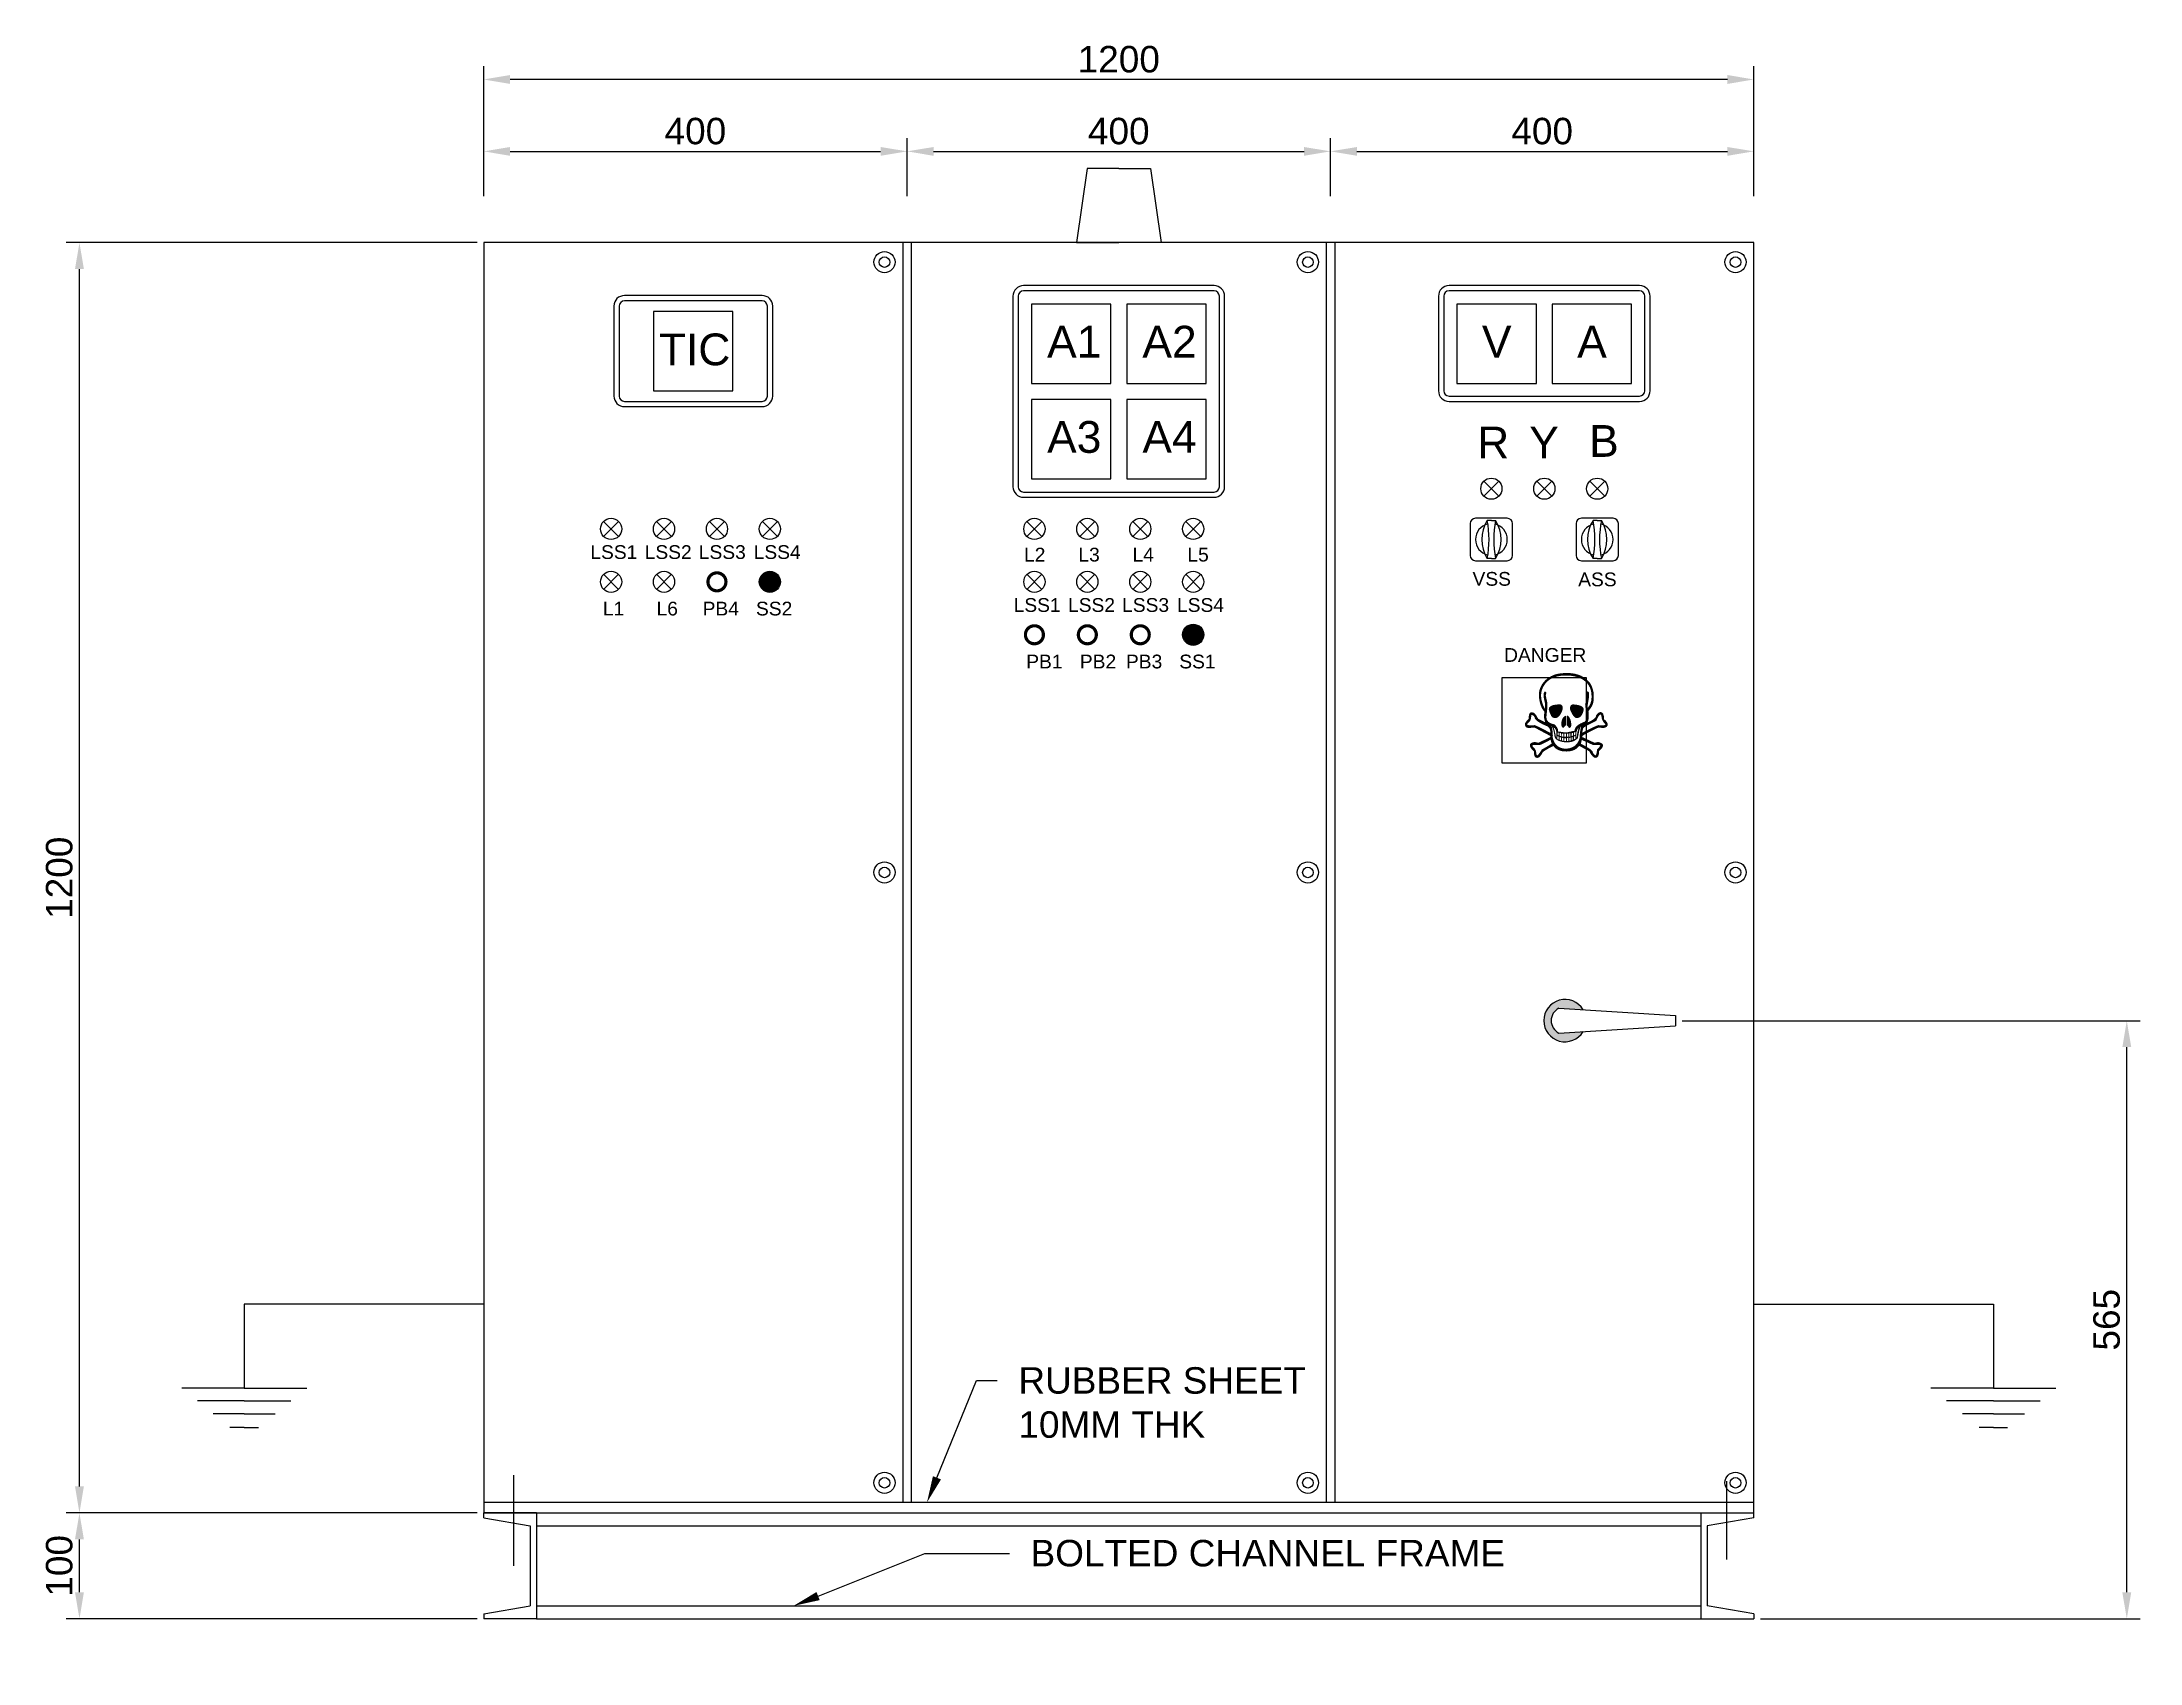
# Model space of a CAD drawing. Header units: millimetres. Extents: x 1606 to 3589, y 528 to 2059.
import ezdxf
from ezdxf import colors
from ezdxf.entities.mleader import LeaderData, LeaderLine
from ezdxf.math import Vec2, Vec3

# ---------------------------------------------------------------- set-up
doc = ezdxf.new("R2010")
doc.units = ezdxf.units.MM
doc.styles.get("Standard").update_dxf_attribs({"font": 'arial.ttf'})
doc.dimstyles.new('ISO-25', dxfattribs={"dimscale": 10, "dimtxt": 2.5, "dimasz": 2.5, "dimexe": 1.25, "dimexo": 0.625, "dimtad": 1, "dimtxsty": 'Standard', "dimcen": 2.5, "dimadec": 0, "dimazin": 0, "dimtfac": 1, "dimtmove": 0, "dimatfit": 3, "dimfxl": 1, "dimarcsym": 0})

# ---------------------------------------------------------------- blocks, each defined once
blk = doc.blocks.new('*U1')
for p, q in [((-7.1, -7.1), (7.1, 7.1)), ((7.1, -7.1), (-7.1, 7.1))]:
    blk.add_line(p, q)
blk.add_circle((0, 0), 10)
blk = doc.blocks.new('*U3')
at = {"const_width": 3}
blk.add_lwpolyline([(-8.5, 0, 1), (8.5, 0, 1)], format="xyb", close=True, dxfattribs=at)
blk = doc.blocks.new('*U2')
at = {"color": 0, "linetype": 'ByBlock', "lineweight": -2, "transparency": 16777216}
for name, p in [('*U1', (0, 50)), ('*U1', (50, 50)), ('*U1', (100, 50)), ('*U1', (150, 50)), ('*U1', (0, 0)), ('*U1', (50, 0)), ('*U3', (100, 0)), ('*U1', (150, 0))]:
    blk.add_blockref(name, p, dxfattribs=at)
blk = doc.blocks.new('*U9')
at = {"const_width": 3}
blk.add_lwpolyline([(-8.5, 0, 1), (8.5, 0, 1)], format="xyb", close=True, dxfattribs=at)
blk = doc.blocks.new('*U6')
for p, q in [((-7.1, -7.1), (7.1, 7.1)), ((7.1, -7.1), (-7.1, 7.1))]:
    blk.add_line(p, q)
blk.add_circle((0, 0), 10)
blk = doc.blocks.new('*U8')
at = {"const_width": 3}
blk.add_lwpolyline([(-8.5, 0, 1), (8.5, 0, 1)], format="xyb", close=True, dxfattribs=at)
blk = doc.blocks.new('*U7')
at = {"color": 0, "linetype": 'ByBlock', "lineweight": -2, "transparency": 16777216}
for name, p in [('*U6', (0, 100)), ('*U6', (50, 100)), ('*U6', (100, 100)), ('*U6', (150, 100)), ('*U6', (0, 50)), ('*U6', (50, 50)), ('*U6', (100, 50)), ('*U6', (150, 50)), ('*U9', (0, 0)), ('*U9', (50, 0)), ('*U8', (100, 0)), ('*U6', (150, 0))]:
    blk.add_blockref(name, p, dxfattribs=at)
blk = doc.blocks.new('*U10')
for p, q in [((-7.1, -7.1), (7.1, 7.1)), ((7.1, -7.1), (-7.1, 7.1))]:
    blk.add_line(p, q)
blk.add_circle((0, 0), 10)
blk = doc.blocks.new('*U11')
at = {"color": 0, "linetype": 'ByBlock', "lineweight": -2, "transparency": 16777216}
for p in [(0, 0), (50, 0), (100, 0)]:
    blk.add_blockref('*U10', p, dxfattribs=at)
blk = doc.blocks.new('*U15')
for p, q in [((0, 100), (0, 0)), ((0, 100), (50, 100)), ((50, 95.2), (50, 100)), ((50, 95.2), (6, 87.8)), ((6, 87.8), (6, 12.2)), ((0, 0), (50, 0)), ((50, 4.8), (6, 12.2)), ((50, 4.8), (50, 0))]:
    blk.add_line(p, q)
blk = doc.blocks.new('*D17')
at = {"color": 0, "lineweight": -2, "transparency": 16777216}
for p, q in [((2023.8, 1913.1), (2023.8, 1968)), ((2423.8, 1913.1), (2423.8, 1968)), ((2048.8, 1955.5), (2398.8, 1955.5))]:
    blk.add_line(p, q, dxfattribs=at)
at = {"color": 0, "transparency": 16777216}
for points in [[(2048.8, 1959.6), (2048.8, 1951.3), (2023.8, 1955.5)], [(2398.8, 1959.6), (2398.8, 1951.3), (2423.8, 1955.5)]]:
    blk.add_solid(points, dxfattribs=at)
at = {"layer": 'Defpoints', "color": 0, "transparency": 16777216}
for p in [(2423.8, 1955.5), (2023.8, 1906.8), (2423.8, 1906.8)]:
    blk.add_point(p, dxfattribs=at)
at = {"color": 0, "transparency": 16777216, "insert": (2223.8, 1974.5), "char_height": 25, "attachment_point": 5}
blk.add_mtext('400', dxfattribs=at)
blk = doc.blocks.new('*D18')
at = {"color": 0, "lineweight": -2, "transparency": 16777216}
for p, q in [((2423.8, 1913.1), (2423.8, 1968)), ((2823.8, 1913.1), (2823.8, 1968)), ((2448.8, 1955.5), (2798.8, 1955.5))]:
    blk.add_line(p, q, dxfattribs=at)
at = {"color": 0, "transparency": 16777216}
for points in [[(2448.8, 1959.6), (2448.8, 1951.3), (2423.8, 1955.5)], [(2798.8, 1959.6), (2798.8, 1951.3), (2823.8, 1955.5)]]:
    blk.add_solid(points, dxfattribs=at)
at = {"layer": 'Defpoints', "color": 0, "transparency": 16777216}
for p in [(2823.8, 1955.5), (2423.8, 1906.8), (2823.8, 1906.8)]:
    blk.add_point(p, dxfattribs=at)
at = {"color": 0, "transparency": 16777216, "insert": (2623.8, 1974.5), "char_height": 25, "attachment_point": 5}
blk.add_mtext('400', dxfattribs=at)
blk = doc.blocks.new('*D19')
at = {"color": 0, "lineweight": -2, "transparency": 16777216}
for p, q in [((2823.8, 1913.1), (2823.8, 1968)), ((3223.8, 1913.1), (3223.8, 1968)), ((2848.8, 1955.5), (3198.8, 1955.5))]:
    blk.add_line(p, q, dxfattribs=at)
at = {"color": 0, "transparency": 16777216}
for points in [[(2848.8, 1959.6), (2848.8, 1951.3), (2823.8, 1955.5)], [(3198.8, 1959.6), (3198.8, 1951.3), (3223.8, 1955.5)]]:
    blk.add_solid(points, dxfattribs=at)
at = {"layer": 'Defpoints', "color": 0, "transparency": 16777216}
for p in [(3223.8, 1955.5), (2823.8, 1906.8), (3223.8, 1906.8)]:
    blk.add_point(p, dxfattribs=at)
at = {"color": 0, "transparency": 16777216, "insert": (3023.8, 1974.5), "char_height": 25, "attachment_point": 5}
blk.add_mtext('400', dxfattribs=at)
blk = doc.blocks.new('*D20')
at = {"color": 0, "lineweight": -2, "transparency": 16777216}
for p, q in [((2023.8, 1913.1), (2023.8, 2035.9)), ((3198.8, 2023.4), (2048.8, 2023.4)), ((3223.8, 1913.1), (3223.8, 2035.9))]:
    blk.add_line(p, q, dxfattribs=at)
at = {"color": 0, "transparency": 16777216}
for points in [[(2048.8, 2027.6), (2048.8, 2019.2), (2023.8, 2023.4)], [(3198.8, 2027.6), (3198.8, 2019.2), (3223.8, 2023.4)]]:
    blk.add_solid(points, dxfattribs=at)
at = {"layer": 'Defpoints', "color": 0, "transparency": 16777216}
for p in [(2023.8, 2023.4), (2023.8, 1906.8), (3223.8, 1906.8)]:
    blk.add_point(p, dxfattribs=at)
at = {"color": 0, "transparency": 16777216, "insert": (2623.8, 2042.4), "char_height": 25, "attachment_point": 5}
blk.add_mtext('1200', dxfattribs=at)
blk = doc.blocks.new('*D21')
at = {"color": 0, "lineweight": -2, "transparency": 16777216}
for p, q in [((2017.6, 669.3), (1629.4, 669.3)), ((1641.9, 594.3), (1641.9, 644.3)), ((2017.6, 569.3), (1629.4, 569.3))]:
    blk.add_line(p, q, dxfattribs=at)
at = {"color": 0, "transparency": 16777216}
for points in [[(1637.7, 644.3), (1646.1, 644.3), (1641.9, 669.3)], [(1637.7, 594.3), (1646.1, 594.3), (1641.9, 569.3)]]:
    blk.add_solid(points, dxfattribs=at)
at = {"layer": 'Defpoints', "color": 0, "transparency": 16777216}
for p in [(1641.9, 669.3), (2023.8, 669.3), (2023.8, 569.3)]:
    blk.add_point(p, dxfattribs=at)
at = {"color": 0, "transparency": 16777216, "insert": (1622.9, 619.3), "char_height": 25, "attachment_point": 5, "rotation": 90}
blk.add_mtext('100', dxfattribs=at)
blk = doc.blocks.new('*D22')
at = {"color": 0, "lineweight": -2, "transparency": 16777216}
for p, q in [((2017.6, 1869.3), (1629.4, 1869.3)), ((1641.9, 694.3), (1641.9, 1844.3)), ((2017.6, 669.3), (1629.4, 669.3))]:
    blk.add_line(p, q, dxfattribs=at)
at = {"color": 0, "transparency": 16777216}
for points in [[(1637.7, 1844.3), (1646.1, 1844.3), (1641.9, 1869.3)], [(1637.7, 694.3), (1646.1, 694.3), (1641.9, 669.3)]]:
    blk.add_solid(points, dxfattribs=at)
at = {"layer": 'Defpoints', "color": 0, "transparency": 16777216}
for p in [(1641.9, 1869.3), (2023.8, 1869.3), (2023.8, 669.3)]:
    blk.add_point(p, dxfattribs=at)
at = {"color": 0, "transparency": 16777216, "insert": (1622.9, 1269.3), "char_height": 25, "attachment_point": 5, "rotation": 90}
blk.add_mtext('1200', dxfattribs=at)
blk = doc.blocks.new('*D23')
at = {"color": 0, "lineweight": -2, "transparency": 16777216}
for p, q in [((3156, 1134.3), (3588.6, 1134.3)), ((3576.1, 594.3), (3576.1, 1109.3)), ((3230.1, 569.3), (3588.6, 569.3))]:
    blk.add_line(p, q, dxfattribs=at)
at = {"color": 0, "transparency": 16777216}
for points in [[(3571.9, 1109.3), (3580.3, 1109.3), (3576.1, 1134.3)], [(3571.9, 594.3), (3580.3, 594.3), (3576.1, 569.3)]]:
    blk.add_solid(points, dxfattribs=at)
at = {"layer": 'Defpoints', "color": 0, "transparency": 16777216}
for p in [(3149.8, 1134.3), (3576.1, 1134.3), (3223.8, 569.3)]:
    blk.add_point(p, dxfattribs=at)
at = {"color": 0, "transparency": 16777216, "insert": (3557.1, 851.8), "char_height": 25, "attachment_point": 5, "rotation": 90}
blk.add_mtext('565', dxfattribs=at)

msp = doc.modelspace()

# ---------------------------------------------------------------- hatches: boundary and pattern name
h = msp.add_hatch(color=256)
h.dxf.hatch_style = 1
h.paths.add_polyline_path([(2294.166, 1548.843), (2301.237, 1555.914, 0.41421356), (2287.095, 1555.914)])
h.paths.add_polyline_path([(2301.237, 1541.772, 0.19891237), (2304.166, 1548.843, 0.19891237), (2301.237, 1555.914), (2294.166, 1548.843)])
h.paths.add_polyline_path([(2287.095, 1541.772, 0.41421356), (2301.237, 1541.772), (2294.166, 1548.843)])
h.paths.add_polyline_path([(2287.095, 1541.772), (2294.166, 1548.843), (2287.095, 1555.914, 0.19891237), (2284.166, 1548.843, 0.19891237)])
h = msp.add_hatch(color=256)
h.dxf.hatch_style = 1
h.paths.add_polyline_path([(2694.094, 1498.843), (2701.165, 1505.914, 0.41421356), (2687.023, 1505.914)])
h.paths.add_polyline_path([(2701.165, 1491.772, 0.19891237), (2704.094, 1498.843, 0.19891237), (2701.165, 1505.914), (2694.094, 1498.843)])
h.paths.add_polyline_path([(2687.023, 1491.772, 0.41421356), (2701.165, 1491.772), (2694.094, 1498.843)])
h.paths.add_polyline_path([(2687.023, 1491.772), (2694.094, 1498.843), (2687.023, 1505.914, 0.19891237), (2684.094, 1498.843, 0.19891237)])
h = msp.add_hatch(color=256)
h.dxf.hatch_style = 1
h.paths.add_polyline_path([(3062.486, 1144.667, 3.59059155), (3062.486, 1123.99), (3039.659, 1122.575, -0.62610876), (3039.659, 1146.082)])

# ---------------------------------------------------------------- linework, layer by layer
for p, q in [((2593.813, 1939.329), (2583.813, 1869.329)), ((2623.813, 1939.329), (2593.813, 1939.329)), ((2623.813, 1939.329), (2653.813, 1939.329)), ((2653.813, 1939.329), (2663.813, 1869.329)), ((3223.813, 1869.329), (2023.813, 1869.329)), ((2023.813, 1869.329), (2023.813, 669.329)), ((2419.813, 1869.329), (2419.813, 679.329)), ((2427.813, 1869.329), (2427.813, 679.329)), ((2583.813, 1869.329), (2623.813, 1869.329)), ((2663.813, 1869.329), (2623.813, 1869.329)), ((2819.813, 1869.329), (2819.813, 679.329)), ((2827.813, 1869.329), (2827.813, 679.329)), ((3223.813, 669.329), (3223.813, 1869.329)), ((2975.813, 1606.843), (2971.813, 1606.843)), ((2975.813, 1606.843), (2979.813, 1606.843)), ((3075.813, 1606.843), (3071.813, 1606.843)), ((3075.813, 1606.843), (3079.813, 1606.843)), ((2975.813, 1570.843), (2971.813, 1570.843)), ((2975.813, 1570.843), (2979.813, 1570.843)), ((3075.813, 1570.843), (3071.813, 1570.843)), ((3075.813, 1570.843), (3079.813, 1570.843)), ((3039.659, 1146.082), (3149.792, 1139.255)), ((3149.792, 1139.255), (3149.792, 1129.403)), ((3039.659, 1122.575), (3149.792, 1129.403)), ((2023.813, 866.399), (1797.539, 866.399)), ((1797.539, 866.399), (1797.539, 787.124)), ((3223.813, 669.329), (3223.813, 866.399)), ((3223.813, 866.399), (3450.086, 866.399)), ((3450.086, 866.399), (3450.086, 787.124)), ((1797.539, 787.124), (1738.475, 787.124)), ((1797.539, 775.042), (1753.351, 775.042)), ((1797.539, 787.124), (1856.604, 787.124)), ((1797.539, 775.042), (1841.727, 775.042)), ((3450.086, 787.124), (3391.021, 787.124)), ((3450.086, 775.042), (3405.898, 775.042)), ((3450.086, 787.124), (3509.15, 787.124)), ((3450.086, 775.042), (3494.274, 775.042)), ((1797.539, 762.902), (1768.3, 762.902)), ((1797.539, 762.902), (1826.779, 762.902)), ((3450.086, 762.902), (3420.847, 762.902)), ((3450.086, 762.902), (3479.325, 762.902)), ((1797.539, 750.068), (1784.103, 750.068)), ((1797.539, 750.068), (1810.976, 750.068)), ((3450.086, 750.068), (3436.649, 750.068)), ((3450.086, 750.068), (3463.522, 750.068)), ((2051.919, 704.981), (2051.919, 619.329)), ((3198.029, 699.222), (3198.029, 625.309)), ((2023.813, 679.329), (3223.813, 679.329)), ((2023.813, 669.329), (3223.813, 669.329)), ((2073.813, 657.162), (3173.813, 657.162)), ((2073.813, 581.495), (3173.813, 581.495)), ((2073.813, 569.329), (3173.813, 569.329))]:
    msp.add_line(p, q)
for points in [[(2533.813, 1628.688), (2713.813, 1628.688, 0.41421356), (2723.813, 1638.688), (2723.813, 1818.688, 0.41421356), (2713.813, 1828.688), (2533.813, 1828.688, 0.41421356), (2523.813, 1818.688), (2523.813, 1638.688, 0.41421356)], [(2533.813, 1633.688), (2713.813, 1633.688, 0.41421356), (2718.813, 1638.688), (2718.813, 1818.688, 0.41421356), (2713.813, 1823.688), (2533.813, 1823.688, 0.41421356), (2528.813, 1818.688), (2528.813, 1638.688, 0.41421356)], [(2935.813, 1719.329), (3115.813, 1719.329, 0.41421356), (3125.813, 1729.329), (3125.813, 1818.688, 0.41421356), (3115.813, 1828.688), (2935.813, 1828.688, 0.41421356), (2925.813, 1818.688), (2925.813, 1729.329, 0.41421356)], [(2935.813, 1724.329), (3115.813, 1724.329, 0.41421356), (3120.813, 1729.329), (3120.813, 1818.688, 0.41421356), (3115.813, 1823.688), (2935.813, 1823.688, 0.41421356), (2930.813, 1818.688), (2930.813, 1729.329, 0.41421356)], [(2156.813, 1714.329), (2286.813, 1714.329, 0.41421356), (2296.813, 1724.329), (2296.813, 1809.329, 0.41421356), (2286.813, 1819.329), (2156.813, 1819.329, 0.41421356), (2146.813, 1809.329), (2146.813, 1724.329, 0.41421356)], [(2156.813, 1719.329), (2286.813, 1719.329, 0.41421356), (2291.813, 1724.329), (2291.813, 1809.329, 0.41421356), (2286.813, 1814.329), (2156.813, 1814.329, 0.41421356), (2151.813, 1809.329), (2151.813, 1724.329, 0.41421356)], [(2960.813, 1568.843), (2990.813, 1568.843, 0.41421356), (2995.813, 1573.843), (2995.813, 1603.843, 0.41421356), (2990.813, 1608.843), (2960.813, 1608.843, 0.41421356), (2955.813, 1603.843), (2955.813, 1573.843, 0.41421356)], [(3060.813, 1568.843), (3090.813, 1568.843, 0.41421356), (3095.813, 1573.843), (3095.813, 1603.843, 0.41421356), (3090.813, 1608.843), (3060.813, 1608.843, 0.41421356), (3055.813, 1603.843), (3055.813, 1573.843, 0.41421356)]]:
    msp.add_lwpolyline(points, format="xyb", close=True)
for points in [[(2184.313, 1729.329), (2259.313, 1729.329), (2259.313, 1804.329), (2184.313, 1804.329)], [(2541.313, 1736.188), (2616.313, 1736.188), (2616.313, 1811.188), (2541.313, 1811.188)], [(2631.313, 1736.188), (2706.313, 1736.188), (2706.313, 1811.188), (2631.313, 1811.188)], [(2943.313, 1736.188), (3018.313, 1736.188), (3018.313, 1811.188), (2943.313, 1811.188)], [(3033.313, 1736.188), (3108.313, 1736.188), (3108.313, 1811.188), (3033.313, 1811.188)], [(2541.313, 1646.188), (2616.313, 1646.188), (2616.313, 1721.188), (2541.313, 1721.188)], [(2631.313, 1646.188), (2706.313, 1646.188), (2706.313, 1721.188), (2631.313, 1721.188)], [(2985.813, 1378.028), (3065.813, 1378.028), (3065.813, 1458.028), (2985.813, 1458.028)]]:
    msp.add_lwpolyline(points, close=True)
for centre, radius in [((2402.461, 1850.862), 10), ((2402.461, 1850.862), 5), ((2802.461, 1850.862), 10), ((2802.461, 1850.862), 5), ((3206.461, 1850.862), 10), ((3206.461, 1850.862), 5), ((2402.461, 1274.329), 10), ((2402.461, 1274.329), 5), ((2802.461, 1274.329), 10), ((2802.461, 1274.329), 5), ((3206.461, 1274.329), 10), ((3206.461, 1274.329), 5), ((2402.461, 697.795), 10), ((2402.461, 697.795), 5), ((2802.461, 697.795), 10), ((2802.461, 697.795), 5), ((3206.461, 697.795), 10), ((3206.461, 697.795), 5)]:
    msp.add_circle(centre, radius)
for centre, radius, start, end in [((3000.918, 1588.843), 34.222, 148.266019, 211.733981), ((2884.683, 1588.843), 88.97, 348.327548, 11.672452), ((3066.942, 1588.843), 88.97, 168.327548, 191.672452), ((2950.707, 1588.843), 34.222, 328.266019, 31.733981), ((3100.918, 1588.843), 34.222, 148.266019, 211.733981), ((2984.683, 1588.843), 88.97, 348.327548, 11.672452), ((3166.942, 1588.843), 88.97, 168.327548, 191.672452), ((3050.707, 1588.843), 34.222, 328.266019, 31.733981), ((2975.813, 1588.843), 15, 102.979479, 257.020521), ((2975.813, 1588.843), 15, 282.979479, 77.020521), ((3075.813, 1588.843), 15, 102.979479, 257.020521), ((3075.813, 1588.843), 15, 282.979479, 77.020521), ((3045.365, 1134.329), 20, 31.12564, 328.87436), ((3045.365, 1134.329), 13.066, 115.897914, 244.102086)]:
    msp.add_arc(centre, radius, start, end)

# ---------------------------------------------------------------- block references
for name, p in [('*U11', (2975.813, 1636.815)), ('*U2', (2144.166, 1548.843)), ('*U7', (2544.094, 1498.843)), ('*U15', (3173.813, 569.329))]:
    msp.add_blockref(name, p)
at = {"xscale": -1}
msp.add_blockref('*U15', (2073.813, 569.329), dxfattribs=at)

# ---------------------------------------------------------------- texts
at = {"attachment_point": 1}
for s, insert, char_height in [('A1', (2556.093, 1790.712), 30), ('A2', (2646.093, 1790.712), 30), ('V', (2966.873, 1790.712), 30), ('A', (3056.873, 1790.712), 30), ('TIC', (2189.299, 1783.427), 30), ('A3', (2556.093, 1700.712), 30), ('A4', (2646.093, 1700.712), 30), ('R', (2962.404, 1695.44), 30), ('Y', (3011.569, 1695.44), 30), ('B', (3068.183, 1696.929), 30), ('LSS1', (2124.533, 1583.458), 13), ('LSS2', (2175.889, 1583.458), 13), ('LSS3', (2226.995, 1583.458), 13), ('LSS4', (2278.853, 1583.458), 13), ('L2', (2534.277, 1581.053), 13), ('L3', (2585.633, 1581.053), 13), ('L4', (2636.739, 1581.053), 13), ('L5', (2688.596, 1581.053), 13), ('VSS', (2957.977, 1558.146), 13), ('ASS', (3057.801, 1557.669), 13), ('L1', (2136.435, 1530.068), 13), ('L6', (2187.084, 1530.068), 13), ('PB4', (2230.622, 1530.068), 13), ('SS2', (2281.018, 1530.068), 13), ('LSS1', (2524.461, 1533.458), 13), ('LSS2', (2575.817, 1533.458), 13), ('LSS3', (2626.923, 1533.458), 13), ('LSS4', (2678.78, 1533.458), 13), ('PB1', (2536.363, 1480.068), 13), ('PB2', (2587.012, 1480.068), 13), ('PB3', (2630.55, 1480.068), 13), ('SS1', (2680.945, 1480.068), 13), ('DANGER', (2987.807, 1486.261), 13), ('{\\fWingdings|b0|i0|c2|p2;N}', (3001.335, 1462.562), 80)]:
    msp.add_mtext_dynamic_manual_height_columns(s, width=62.72832, gutter_width=12.5, heights=[0], dxfattribs=dict(at, insert=insert, char_height=char_height))

# ---------------------------------------------------------------- dimensions: what is measured, and where the dimension line sits
for base, p1, p2, picture, middle in [((2023.813, 2023.409), (3223.813, 1906.829), (2023.813, 1906.829), '*D20', (2623.813, 2042.424)), ((2423.813, 1955.462), (2023.813, 1906.829), (2423.813, 1906.829), '*D17', (2223.813, 1974.477))]:
    dim = msp.add_linear_dim(base=base, p1=p1, p2=p2, dimstyle='ISO-25')
    dim.commit()
    dim.dimension.update_dxf_attribs({"geometry": picture, "text_midpoint": middle})
for base, p1, p2, picture, middle in [((2823.813, 1955.462), (2423.813, 1906.829), (2823.813, 1906.829), '*D18', (2623.813, 1974.477)), ((3223.813, 1955.462), (2823.813, 1906.829), (3223.813, 1906.829), '*D19', (3023.813, 1974.477))]:
    dim = msp.add_linear_dim(base=base, p1=p1, p2=p2, dimstyle='ISO-25', override={"dimtmove": 1})
    dim.commit()
    dim.dimension.update_dxf_attribs({"geometry": picture, "text_midpoint": middle})
dim = msp.add_linear_dim(base=(1641.906, 1869.329), p1=(2023.813, 669.329), p2=(2023.813, 1869.329), angle=90, dimstyle='ISO-25', override={"dimtmove": 1})
dim.commit()
dim.dimension.update_dxf_attribs({"geometry": '*D22', "text_midpoint": (1622.891, 1269.329)})
for base, p1, p2, picture, middle in [((3576.116, 1134.329), (3223.813, 569.329), (3149.792, 1134.329), '*D23', (3557.102, 851.829)), ((1641.906, 669.329), (2023.813, 569.329), (2023.813, 669.329), '*D21', (1622.891, 619.329))]:
    dim = msp.add_linear_dim(base=base, p1=p1, p2=p2, angle=90, dimstyle='ISO-25')
    dim.commit()
    dim.dimension.update_dxf_attribs({"geometry": picture, "text_midpoint": middle})

# ---------------------------------------------------------------- leaders
ml = msp.add_multileader_mtext('Standard')
ml.set_content('RUBBER SHEET\\P10MM THK', color=256)
ml.set_leader_properties()
ml.build(insert=Vec2(0, 0))
ml.multileader.update_dxf_attribs({"arrow_head_size": 25, "scale": 10})
ctx = ml.context
ctx.base_point, ctx.scale, ctx.char_height, ctx.arrow_head_size, ctx.landing_gap_size, ctx.plane_origin = Vec3(2508.951, 794.246), 10, 25, 25, 20, Vec3(2442.624, 679.329)
notes = []
notes.append((ctx, [(0, (1, 1, 0), (2489.271, 794.246), (1, 0), 19.68, [(0, [(2442.624, 679.329)], 0, [])])]))
ctx.mtext.insert, ctx.mtext.flow_direction = Vec3(2528.951, 806.959), 5
ml = msp.add_multileader_mtext('Standard')
ml.set_content('BOLTED CHANNEL FRAME', color=256)
ml.set_leader_properties()
ml.build(insert=Vec2(0, 0))
ml.multileader.update_dxf_attribs({"arrow_head_size": 25, "scale": 10})
ctx = ml.context
ctx.base_point, ctx.scale, ctx.char_height, ctx.arrow_head_size, ctx.landing_gap_size, ctx.plane_origin = Vec3(2520.439, 631.105), 10, 25, 25, 20, Vec3(2316.526, 581.495)
notes.append((ctx, [(0, (1, 1, 0), (2440.439, 631.105), (1, 0), 80, [(0, [(2316.526, 581.495)], 0, [])])]))
ctx.mtext.insert, ctx.mtext.flow_direction = Vec3(2540.439, 643.818), 5
for ctx, leaders in notes:
    for number, flags, end, landing, length, lines in leaders:
        leader = LeaderData()
        leader.index, (leader.has_last_leader_line, leader.has_dogleg_vector, leader.attachment_direction) = number, flags
        leader.last_leader_point, leader.dogleg_vector, leader.dogleg_length = Vec3(end), Vec3(landing), length
        for number, points, colour, breaks in lines:
            line = LeaderLine()
            line.index, line.vertices, line.color, line.breaks = number, Vec3.list(points), colors.encode_raw_color(colour), breaks
            leader.lines.append(line)
        ctx.leaders.append(leader)

doc.saveas('drawing.dxf')
